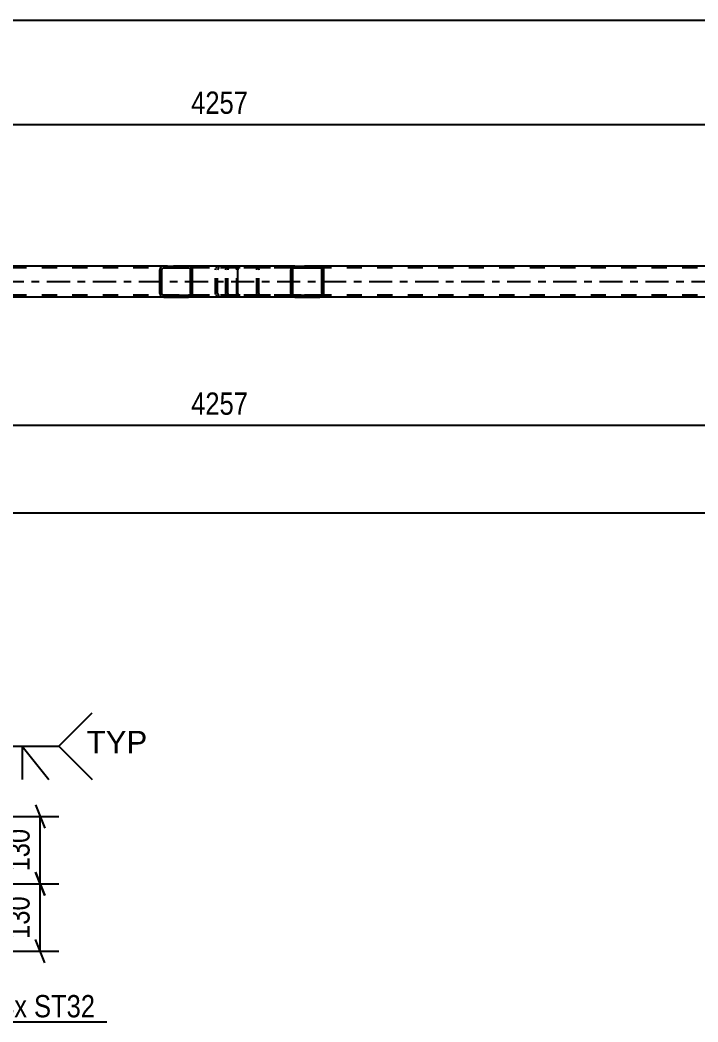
# Model space of a CAD drawing. Header units: millimetres. Extents: x 0 to 841, y 0 to 594.
# Drawn here: x 418.2 to 505.3, y 158 to 286.7 of the extents above; entities that cross this region are included whole.
import ezdxf

# ---------------------------------------------------------------- set-up
doc = ezdxf.new("R2010")
doc.units = ezdxf.units.MM
doc.linetypes.add('DXK_LINE_DOT2', pattern=[3.9198, 1.9599, -1.9599])
doc.linetypes.add('DXK_LINE_DOT3', pattern=[5.9187, 2.979, -0.9799, 0.9799, -0.9799])
doc.styles.add('Arial', font='ARIAL.TTF', dxfattribs={"height": 0.2})
doc.styles.add('Arial Narrow', font='ARIALN.TTF', dxfattribs={"height": 0.2})

# ---------------------------------------------------------------- blocks, each defined once
blk = doc.blocks.new('Part-318894806-2856 - 2738')
at = {"linetype": 'Continuous'}
h = blk.add_hatch(dxfattribs=at)
h.set_pattern_fill('', scale=0.7, style=0, pattern_type=0)
h.set_pattern_definition([(45, (440.3293, 254.7881), (-1.57154, 1.57154), [])])
h.paths.add_polyline_path([(440.37, 254.6), (440.33, 254.79), (440.22, 254.94), (440.06, 255.05), (439.86, 255.08), (436.68, 255.08), (436.49, 255.05), (436.33, 254.94), (436.22, 254.79), (436.18, 254.6), (436.18, 251.56), (436.22, 251.38), (436.33, 251.23), (436.49, 251.12), (436.68, 251.08), (439.86, 251.08), (440.06, 251.12), (440.22, 251.23), (440.33, 251.38), (440.37, 251.56)])
h.paths.add_polyline_path([(440.1, 251.47), (440.04, 251.39), (439.96, 251.34), (439.86, 251.32), (436.68, 251.32), (436.58, 251.34), (436.5, 251.39), (436.45, 251.47), (436.43, 251.56), (436.43, 254.6), (436.45, 254.7), (436.5, 254.77), (436.58, 254.83), (436.68, 254.84), (439.86, 254.84), (439.96, 254.83), (440.04, 254.77), (440.1, 254.7), (440.12, 254.6), (440.12, 251.56)])
at = {"color": 2, "linetype": 'Continuous'}
for p, q in [((436.68, 255.08), (436.49, 255.05)), ((436.68, 255.08), (439.86, 255.08)), ((445.92, 255.08), (439.86, 255.08)), ((440.06, 255.05), (439.86, 255.08)), ((445.92, 255.08), (446.03, 255.05)), ((446.03, 255.05), (446.11, 254.94)), ((446.11, 254.94), (446.17, 254.79)), ((436.22, 254.79), (436.18, 254.6)), ((436.18, 251.56), (436.18, 254.6)), ((436.43, 254.6), (436.45, 254.7)), ((436.43, 251.56), (436.43, 254.6)), ((436.45, 254.7), (436.5, 254.77)), ((436.5, 254.77), (436.58, 254.83)), ((436.58, 254.83), (436.68, 254.84)), ((436.68, 254.84), (439.86, 254.84)), ((439.86, 254.84), (439.96, 254.83)), ((439.96, 254.83), (440.04, 254.77)), ((440.04, 254.77), (440.1, 254.7)), ((440.1, 254.7), (440.12, 254.6)), ((440.12, 251.56), (440.12, 254.6)), ((440.37, 254.6), (440.33, 254.79)), ((440.37, 251.56), (440.37, 254.6)), ((446.17, 254.79), (446.19, 254.6)), ((446.19, 251.56), (446.19, 254.6)), ((436.18, 251.56), (436.22, 251.38)), ((436.45, 251.47), (436.43, 251.56)), ((436.5, 251.39), (436.45, 251.47)), ((436.49, 251.12), (436.68, 251.08)), ((436.58, 251.34), (436.5, 251.39)), ((436.68, 251.32), (436.58, 251.34)), ((436.68, 251.32), (439.86, 251.32)), ((436.68, 251.08), (439.86, 251.08)), ((439.96, 251.34), (439.86, 251.32)), ((439.86, 251.08), (440.06, 251.12)), ((445.92, 251.08), (439.86, 251.08)), ((440.04, 251.39), (439.96, 251.34)), ((440.1, 251.47), (440.04, 251.39)), ((440.12, 251.56), (440.1, 251.47)), ((440.33, 251.38), (440.37, 251.56)), ((446.03, 251.12), (445.92, 251.08)), ((446.11, 251.23), (446.03, 251.12)), ((446.17, 251.38), (446.11, 251.23)), ((446.19, 251.56), (446.17, 251.38))]:
    blk.add_line(p, q, dxfattribs=at)
at = {"color": 7, "linetype": 'DXK_LINE_DOT2'}
for p, q in [((439.86, 255.08), (436.68, 255.08)), ((443.64, 255.05), (443.83, 255.08)), ((444.65, 254.84), (444.65, 255.08)), ((445.92, 254.84), (436.68, 254.84)), ((443.33, 254.6), (443.37, 254.79)), ((443.33, 251.56), (443.33, 254.6)), ((443.6, 254.7), (443.58, 254.6)), ((443.58, 251.56), (443.58, 254.6)), ((443.65, 254.77), (443.6, 254.7)), ((443.73, 254.83), (443.65, 254.77)), ((443.83, 254.84), (443.73, 254.83)), ((445.97, 254.83), (445.92, 254.84)), ((446.02, 254.77), (445.97, 254.83)), ((446.05, 254.7), (446.02, 254.77)), ((446.06, 254.6), (446.05, 254.7)), ((446.06, 251.56), (446.06, 254.6)), ((445.92, 251.32), (436.68, 251.32)), ((439.86, 251.08), (436.68, 251.08)), ((443.37, 251.38), (443.33, 251.56)), ((443.58, 251.56), (443.6, 251.47)), ((443.6, 251.47), (443.65, 251.39)), ((443.83, 251.08), (443.64, 251.12)), ((443.65, 251.39), (443.67, 251.38)), ((443.67, 251.38), (443.73, 251.34)), ((443.73, 251.34), (443.83, 251.32)), ((444.65, 251.08), (444.65, 251.32)), ((445.92, 251.32), (445.97, 251.34)), ((445.97, 251.34), (446.02, 251.39)), ((446.02, 251.39), (446.05, 251.47)), ((446.05, 251.47), (446.06, 251.56))]:
    blk.add_line(p, q, dxfattribs=at)
at = {"color": 2, "linetype": 'Continuous'}
for centre, start, end in [((436.67, 254.59), 111.1941, 156.1505), ((439.88, 254.59), 23.8494, 68.8059), ((436.67, 251.58), 203.8494, 248.8059), ((439.88, 251.58), 291.1941, 336.1505)]:
    blk.add_arc(centre, 0.492, start, end, dxfattribs=at)
at = {"color": 7, "linetype": 'DXK_LINE_DOT2'}
for centre, start, end in [((443.82, 254.59), 111.194, 156.1505), ((443.82, 251.58), 203.8495, 248.806)]:
    blk.add_arc(centre, 0.492, start, end, dxfattribs=at)
blk = doc.blocks.new('Part-318894806-2862 - 2738')
at = {"color": 2, "linetype": 'Continuous'}
for p, q in [((436.68, 255.08), (371.61, 255.08)), ((521.81, 255.08), (456.74, 255.08)), ((436.68, 251.08), (371.61, 251.08)), ((521.81, 251.08), (456.74, 251.08))]:
    blk.add_line(p, q, dxfattribs=at)
at = {"color": 7, "linetype": 'DXK_LINE_DOT2'}
for p, q in [((456.74, 255.08), (436.68, 255.08)), ((673.82, 254.84), (96.11, 254.84)), ((673.82, 251.32), (96.11, 251.32)), ((456.74, 251.08), (436.68, 251.08))]:
    blk.add_line(p, q, dxfattribs=at)
at = {"color": 7, "linetype": 'DXK_LINE_DOT3'}
blk.add_line((96.11, 253.08), (673.57, 253.08), dxfattribs=at)
blk = doc.blocks.new('Part-318894806-2972 - 2738')
at = {"linetype": 'Continuous'}
h = blk.add_hatch(dxfattribs=at)
h.set_pattern_fill('', scale=0.7, style=0, pattern_type=0)
h.set_pattern_definition([(45, (457.2125, 254.7881), (-1.57154, 1.57154), [])])
h.paths.add_polyline_path([(457.25, 254.6), (457.21, 254.79), (457.1, 254.94), (456.94, 255.05), (456.74, 255.08), (453.51, 255.08), (453.31, 255.05), (453.14, 254.94), (453.03, 254.79), (452.99, 254.6), (452.99, 251.56), (453.03, 251.38), (453.14, 251.23), (453.31, 251.12), (453.51, 251.08), (456.74, 251.08), (456.94, 251.12), (457.1, 251.23), (457.21, 251.38), (457.25, 251.56)])
h.paths.add_polyline_path([(456.98, 251.47), (456.92, 251.39), (456.84, 251.34), (456.74, 251.32), (453.51, 251.32), (453.41, 251.34), (453.32, 251.39), (453.27, 251.47), (453.25, 251.56), (453.25, 254.6), (453.27, 254.7), (453.32, 254.77), (453.41, 254.83), (453.51, 254.84), (456.74, 254.84), (456.84, 254.83), (456.92, 254.77), (456.98, 254.7), (457, 254.6), (457, 251.56)])
at = {"color": 7, "linetype": 'DXK_LINE_DOT2'}
for p, q in [((444.96, 255.05), (445.16, 255.08)), ((445.92, 255.08), (445.16, 255.08)), ((448.39, 255.08), (448.59, 255.05)), ((456.74, 255.08), (453.51, 255.08)), ((444.65, 254.6), (444.68, 254.79)), ((444.65, 251.56), (444.65, 254.6)), ((444.92, 254.7), (444.9, 254.6)), ((444.9, 251.56), (444.9, 254.6)), ((444.98, 254.77), (444.92, 254.7)), ((445.06, 254.83), (444.98, 254.77)), ((445.16, 254.84), (445.06, 254.83)), ((456.74, 254.84), (445.16, 254.84)), ((448.49, 254.83), (448.39, 254.84)), ((448.57, 254.77), (448.49, 254.83)), ((448.63, 254.7), (448.57, 254.77)), ((448.65, 254.6), (448.63, 254.7)), ((448.65, 251.56), (448.65, 254.6)), ((448.86, 254.79), (448.9, 254.6)), ((448.9, 251.56), (448.9, 254.6)), ((444.68, 251.38), (444.65, 251.56)), ((444.9, 251.56), (444.92, 251.47)), ((444.92, 251.47), (444.98, 251.39)), ((445.16, 251.08), (444.96, 251.12)), ((444.98, 251.39), (445.06, 251.34)), ((445.06, 251.34), (445.16, 251.32)), ((456.74, 251.32), (445.16, 251.32)), ((445.92, 251.08), (445.16, 251.08)), ((448.39, 251.32), (448.49, 251.34)), ((448.59, 251.12), (448.39, 251.08)), ((448.49, 251.34), (448.57, 251.39)), ((448.57, 251.39), (448.63, 251.47)), ((448.63, 251.47), (448.65, 251.56)), ((448.9, 251.56), (448.86, 251.38)), ((456.74, 251.08), (453.51, 251.08))]:
    blk.add_line(p, q, dxfattribs=at)
at = {"color": 2, "linetype": 'Continuous'}
for p, q in [((453.51, 255.08), (445.92, 255.08)), ((453.51, 255.08), (453.31, 255.05)), ((453.51, 255.08), (456.74, 255.08)), ((456.94, 255.05), (456.74, 255.08)), ((453.03, 254.79), (452.99, 254.6)), ((452.99, 251.56), (452.99, 254.6)), ((453.25, 254.6), (453.27, 254.7)), ((453.25, 251.56), (453.25, 254.6)), ((453.27, 254.7), (453.32, 254.77)), ((453.32, 254.77), (453.41, 254.83)), ((453.41, 254.83), (453.51, 254.84)), ((453.51, 254.84), (456.74, 254.84)), ((456.74, 254.84), (456.84, 254.83)), ((456.84, 254.83), (456.92, 254.77)), ((456.92, 254.77), (456.98, 254.7)), ((456.98, 254.7), (457, 254.6)), ((457, 251.56), (457, 254.6)), ((457.25, 254.6), (457.21, 254.79)), ((457.25, 251.56), (457.25, 254.6)), ((453.51, 251.08), (445.92, 251.08)), ((452.99, 251.56), (453.03, 251.38)), ((453.27, 251.47), (453.25, 251.56)), ((453.32, 251.39), (453.27, 251.47)), ((453.31, 251.12), (453.51, 251.08)), ((453.41, 251.34), (453.32, 251.39)), ((453.51, 251.32), (453.41, 251.34)), ((453.51, 251.32), (456.74, 251.32)), ((453.51, 251.08), (456.74, 251.08)), ((456.84, 251.34), (456.74, 251.32)), ((456.74, 251.08), (456.94, 251.12)), ((456.92, 251.39), (456.84, 251.34)), ((456.98, 251.47), (456.92, 251.39)), ((457, 251.56), (456.98, 251.47)), ((457.21, 251.38), (457.25, 251.56))]:
    blk.add_line(p, q, dxfattribs=at)
at = {"color": 7, "linetype": 'DXK_LINE_DOT2'}
for centre, start, end in [((445.14, 254.58), 110.7583, 155.6801), ((448.41, 254.58), 24.3199, 69.2417), ((445.14, 251.59), 204.3199, 249.2417), ((448.41, 251.59), 290.7583, 335.6801)]:
    blk.add_arc(centre, 0.496, start, end, dxfattribs=at)
at = {"color": 2, "linetype": 'Continuous'}
for centre, start, end in [((453.49, 254.58), 110.7583, 155.68), ((456.76, 254.58), 24.32, 69.2417), ((453.49, 251.59), 204.32, 249.2417), ((456.76, 251.59), 290.7583, 335.68)]:
    blk.add_arc(centre, 0.496, start, end, dxfattribs=at)
blk = doc.blocks.new('StraightDimension-318894806-11336 - 2738')
at = {"color": 7, "linetype": 'Continuous'}
for p, q in [((528.98, 263.68), (528.98, 283.72)), ((358.71, 263.68), (358.71, 281.89)), ((360.21, 273.88), (357.21, 272.68)), ((358.71, 273.28), (528.98, 273.28)), ((527.48, 272.68), (530.48, 273.88))]:
    blk.add_line(p, q, dxfattribs=at)
at = {"color": 0}
blk.add_wipeout([(448.1, 274.03), (448.1, 278.23), (439.59, 278.23), (439.59, 274.03)], dxfattribs=at)
at = {"color": 3, "style": 'Arial Narrow'}
blk.add_text('4257', height=2.863, dxfattribs=at).set_placement((440.19, 274.63))
at = {"color": 0, "linetype": 'Continuous'}
blk.add_wipeout([(528.38, 284.32), (524.18, 284.32), (524.18, 273.98), (528.38, 273.98)], dxfattribs=at)
at = {"color": 3, "linetype": 'Continuous', "style": 'Arial Narrow'}
blk.add_text('12615', height=2.863, rotation=90.0002, dxfattribs=at).set_placement((527.78, 274.58))
blk = doc.blocks.new('StraightDimension-318894806-3030 - 2738')
at = {"color": 7, "linetype": 'Continuous'}
blk.add_line((86.85, 223.37), (675.24, 223.37), dxfattribs=at)
blk = doc.blocks.new('StraightDimension-318894806-7267 - 2738')
at = {"color": 7, "linetype": 'Continuous'}
blk.add_line((87.49, 286.68), (674.61, 286.68), dxfattribs=at)
blk = doc.blocks.new('StraightDimension-318894806-11254 - 2738')
at = {"color": 7, "linetype": 'Continuous'}
for p, q in [((358.71, 241.04), (358.71, 226)), ((528.98, 241.68), (528.98, 224.18)), ((360.21, 235.22), (357.21, 234.02)), ((358.71, 234.62), (528.98, 234.62)), ((527.48, 234.02), (530.48, 235.22))]:
    blk.add_line(p, q, dxfattribs=at)
at = {"color": 0}
blk.add_wipeout([(448.1, 235.37), (448.1, 239.57), (439.59, 239.57), (439.59, 235.37)], dxfattribs=at)
at = {"color": 3, "style": 'Arial Narrow'}
blk.add_text('4257', height=2.863, dxfattribs=at).set_placement((440.19, 235.97))
at = {"color": 0, "linetype": 'Continuous'}
blk.add_wipeout([(528.38, 233.92), (524.18, 233.92), (524.18, 223.58), (528.38, 223.58)], dxfattribs=at)
at = {"color": 3, "linetype": 'Continuous', "style": 'Arial Narrow'}
blk.add_text('12615', height=2.863, rotation=90.0002, dxfattribs=at).set_placement((527.78, 224.18))
blk = doc.blocks.new('StraightDimension-318894806-2626 - 2384')
at = {"color": 7, "linetype": 'Continuous'}
for p, q in [((420.17, 177.21), (421.37, 174.21)), ((404.94, 175.71), (423.17, 175.71)), ((420.77, 167.04), (420.77, 175.71)), ((421.37, 165.54), (420.17, 168.54)), ((409.94, 167.04), (423.17, 167.04))]:
    blk.add_line(p, q, dxfattribs=at)
at = {"color": 0}
blk.add_wipeout([(420.02, 174.71), (415.82, 174.71), (415.82, 168.03), (420.02, 168.03)], dxfattribs=at)
at = {"color": 3, "style": 'Arial Narrow'}
blk.add_text('130', height=2.863, rotation=90.0002, dxfattribs=at).set_placement((419.42, 168.63))
blk = doc.blocks.new('StraightDimension-318894806-2636 - 2384')
at = {"color": 7, "linetype": 'Continuous'}
for p, q in [((420.17, 185.87), (421.37, 182.87)), ((409.94, 184.37), (423.17, 184.37)), ((420.77, 175.71), (420.77, 184.37)), ((421.37, 174.21), (420.17, 177.21)), ((404.94, 175.71), (423.17, 175.71))]:
    blk.add_line(p, q, dxfattribs=at)
at = {"color": 0}
blk.add_wipeout([(420.02, 183.38), (415.82, 183.38), (415.82, 176.7), (420.02, 176.7)], dxfattribs=at)
at = {"color": 3, "style": 'Arial Narrow'}
blk.add_text('130', height=2.863, rotation=90.0002, dxfattribs=at).set_placement((419.42, 177.3))
blk = doc.blocks.new('WeldMark-318894806-2646 - 2384')
at = {"linetype": 'Continuous'}
for points in [[(405.67, 182.48), (403.14, 180.71), (404.54, 183.46)], [(410.33, 182.75), (408.44, 180.3), (408.95, 183.35)]]:
    blk.add_hatch(color=30, dxfattribs=at).paths.add_polyline_path(points)
at = {"color": 30, "linetype": 'Continuous'}
for p, q in [((403.14, 180.71), (414.16, 193.39)), ((408.44, 180.3), (414.16, 193.39)), ((414.16, 193.39), (423.16, 193.39))]:
    blk.add_line(p, q, dxfattribs=at)
at = {"color": 3, "linetype": 'Continuous'}
for q in [(421.88, 189.1), (418.45, 189.1)]:
    blk.add_line((418.45, 193.39), q, dxfattribs=at)
for start, end in [(90, 270), (270, 90)]:
    blk.add_arc((414.16, 193.39), 1.5, start, end, dxfattribs=at)
at = {"color": 0, "linetype": 'Continuous'}
blk.add_wipeout([(434.54, 192.49), (434.54, 195.49), (426.76, 195.49), (426.76, 192.49)], dxfattribs=at)
blk.add_wipeout([(434.54, 192.49), (434.54, 195.49), (426.76, 195.49), (426.76, 192.49)], dxfattribs=at)
at = {"color": 3, "linetype": 'Continuous'}
for q in [(427.45, 197.68), (427.45, 189.1)]:
    blk.add_line((423.16, 193.39), q, dxfattribs=at)
at = {"color": 3, "linetype": 'Continuous', "style": 'Arial'}
blk.add_text('TYP', height=2.865, dxfattribs=at).set_placement((426.76, 192.49))
blk = doc.blocks.new('MarkSet-318894806-2697 - 2384')
at = {"color": 0}
for points in [[(419.09, 158.56), (419.09, 161.56), (415.62, 161.56), (415.62, 158.56)], [(427.84, 158.56), (427.84, 161.56), (419.99, 161.56), (419.99, 158.56)]]:
    blk.add_wipeout(points, dxfattribs=at)
for points in [[(419.09, 158.56), (419.09, 161.56), (415.62, 161.56), (415.62, 158.56)], [(427.84, 158.56), (427.84, 161.56), (419.99, 161.56), (419.99, 158.56)]]:
    blk.add_wipeout(points, dxfattribs=at)
at = {"color": 30, "linetype": 'Continuous'}
for p, q in [((405.05, 165.65), (415.02, 157.96)), ((415.02, 157.96), (429.34, 157.96))]:
    blk.add_line(p, q, dxfattribs=at)
at = {"color": 3, "style": 'Arial Narrow'}
for s, p in [('4x', (415.62, 158.56)), ('ST32', (419.99, 158.56))]:
    blk.add_text(s, height=2.863, dxfattribs=at).set_placement(p)

msp = doc.modelspace()

# ---------------------------------------------------------------- block references
for name in ['StraightDimension-318894806-11336 - 2738', 'Part-318894806-2862 - 2738', 'Part-318894806-2856 - 2738', 'Part-318894806-2972 - 2738', 'StraightDimension-318894806-3030 - 2738', 'StraightDimension-318894806-2626 - 2384']:
    msp.add_blockref(name, (0, 0))

# ---------------------------------------------------------------- next in the draw order: block references
for name in ['StraightDimension-318894806-7267 - 2738', 'StraightDimension-318894806-11254 - 2738', 'StraightDimension-318894806-2636 - 2384', 'MarkSet-318894806-2697 - 2384']:
    msp.add_blockref(name, (0, 0))

# ---------------------------------------------------------------- next in the draw order: block references
msp.add_blockref('WeldMark-318894806-2646 - 2384', (0, 0))

doc.saveas('drawing.dxf')
